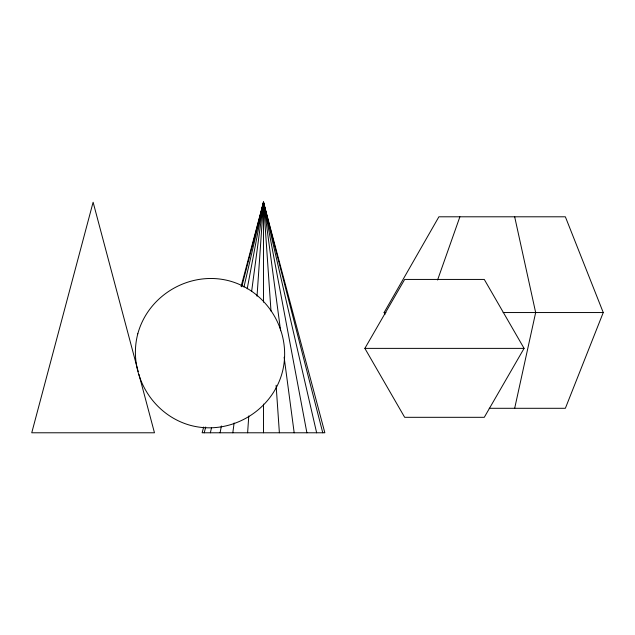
<?xml version="1.0" encoding="UTF-8"?>
<svg xmlns="http://www.w3.org/2000/svg" width="635" height="635" viewBox="0 0 635 635"><rect width="100%" height="100%" fill="white"/><g stroke="black" fill="none" stroke-linecap="round" stroke-linejoin="round"><path stroke-width="0.95" d="M247.618 432.784L248.777 415.957M257.024 296.227L263.501 202.216L324.858 432.784L202.136 432.784L203.668 427.045M232.815 432.784L234.124 422.973M251.619 291.497L263.501 202.216L322.77 432.784M220.107 432.784L221.393 425.974M247.205 288.798L263.501 202.216L316.643 432.784M514.675 408.297L535.662 312.547L514.675 216.797M210.36 432.784L211.471 427.958M243.935 287.115L263.501 202.216L306.888 432.784M204.232 432.784L205.708 427.022M241.768 286.758L263.501 202.216L280.599 330.748M241.094 286.409L263.501 202.216L270.994 311.071M437.578 280.011L459.891 216.797M385.088 314.262L384.111 312.547L438.896 216.797L565.364 216.797L603.25 312.547L565.364 408.297L489.236 408.297M364.871 348.377L404.67 279.432L484.275 279.432L524.081 348.377L484.275 417.314L404.67 417.314L364.871 348.377L524.081 348.377M384.111 312.547L385.977 312.547M503.095 312.547L603.25 312.547M138.176 371.554L93.115 202.216L31.75 432.784L154.472 432.784L138.938 374.42M284.131 357.235L294.18 432.784M276.106 385.286L279.384 432.784M263.501 202.216L263.501 302.165M263.501 404.082L263.501 432.784M137.803 333.788C127.452 372.951 151.567 414.798 190.667 425.418C229.838 435.785 271.637 411.607 282.242 372.515C292.592 333.351 268.47 291.513 229.37 280.892C190.206 270.526 148.399 294.696 137.803 333.788"/></g></svg>
